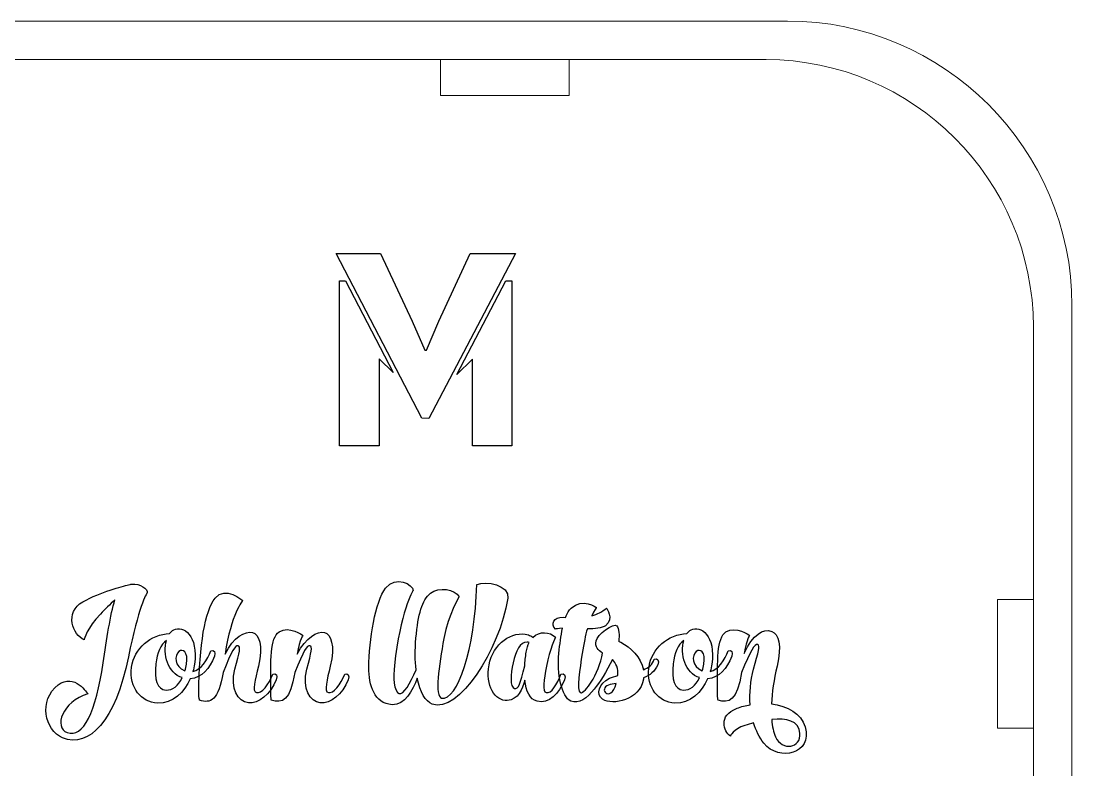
# Model space of a CAD drawing. Header units: millimetres. Extents: x 67 to 343, y 15 to 379.
# Drawn here: x 229.8 to 311.6, y 206.6 to 264.8 of the extents above; entities that cross this region are included whole.
import ezdxf

# ---------------------------------------------------------------- set-up
doc = ezdxf.new("R2010")
doc.units = ezdxf.units.MM
doc.header["$MEASUREMENT"] = 0
doc.layers.add('Layer 1', color=7, linetype='Continuous')

msp = doc.modelspace()

# ---------------------------------------------------------------- linework, layer by layer
at = {"layer": 'Layer 1', "color": 250, "lineweight": 20}
for points, knots in [([(113.7017, 264.845), (113.7017, 264.845), (289.441, 264.845), (289.441, 264.845), (289.441, 264.845), (301.6128, 264.845), (311.5714, 254.8864), (311.5714, 242.7146), (311.5714, 242.7146), (311.5714, 242.7146), (311.5714, 186.9754), (311.5714, 186.9754), (311.5714, 186.9754), (311.5714, 174.8036), (301.6128, 164.845), (289.441, 164.845), (289.441, 164.845), (289.441, 164.845), (257.3172, 164.845), (257.3172, 164.845), (257.3172, 164.845), (257.3172, 164.845), (257.3172, 162.045), (257.3172, 162.045), (257.3172, 162.045), (257.3172, 162.045), (252.2388, 162.045), (252.2388, 162.045), (252.2388, 162.045), (252.2388, 162.045), (251.3459, 163.445), (251.3459, 163.445), (251.3459, 163.445), (251.3459, 163.445), (233.2885, 163.445), (233.2885, 163.445), (233.2885, 163.445), (233.2885, 163.445), (232.3956, 162.045), (232.3956, 162.045), (232.3956, 162.045), (232.3956, 162.045), (227.3172, 162.045), (227.3172, 162.045), (227.3172, 162.045), (227.3172, 162.045), (227.3172, 164.845), (227.3172, 164.845), (227.3172, 164.845), (227.3172, 164.845), (175.8255, 164.845), (175.8255, 164.845), (175.8255, 164.845), (175.8255, 164.845), (175.8255, 162.045), (175.8255, 162.045), (175.8255, 162.045), (175.8255, 162.045), (170.7471, 162.045), (170.7471, 162.045), (170.7471, 162.045), (170.7471, 162.045), (169.8542, 163.445), (169.8542, 163.445), (169.8542, 163.445), (169.8542, 163.445), (151.7968, 163.445), (151.7968, 163.445), (151.7968, 163.445), (151.7968, 163.445), (150.9039, 162.045), (150.9039, 162.045), (150.9039, 162.045), (150.9039, 162.045), (145.8255, 162.045), (145.8255, 162.045), (145.8255, 162.045), (145.8255, 162.045), (145.8255, 164.845), (145.8255, 164.845), (145.8255, 164.845), (145.8255, 164.845), (113.7017, 164.845), (113.7017, 164.845), (113.7017, 164.845), (101.5299, 164.845), (91.5714, 174.8036), (91.5714, 186.9754), (91.5714, 186.9754), (91.5714, 186.9754), (91.5714, 242.7146), (91.5714, 242.7146), (91.5714, 242.7146), (91.5714, 254.8864), (101.5299, 264.845), (113.7017, 264.845)], [0, 0, 0, 0, 0.04, 0.04, 0.04, 0.04, 0.08, 0.08, 0.08, 0.08, 0.12, 0.12, 0.12, 0.12, 0.16, 0.16, 0.16, 0.16, 0.2, 0.2, 0.2, 0.2, 0.24, 0.24, 0.24, 0.24, 0.28, 0.28, 0.28, 0.28, 0.32, 0.32, 0.32, 0.32, 0.36, 0.36, 0.36, 0.36, 0.4, 0.4, 0.4, 0.4, 0.44, 0.44, 0.44, 0.44, 0.48, 0.48, 0.48, 0.48, 0.52, 0.52, 0.52, 0.52, 0.56, 0.56, 0.56, 0.56, 0.6, 0.6, 0.6, 0.6, 0.64, 0.64, 0.64, 0.64, 0.68, 0.68, 0.68, 0.68, 0.72, 0.72, 0.72, 0.72, 0.76, 0.76, 0.76, 0.76, 0.8, 0.8, 0.8, 0.8, 0.84, 0.84, 0.84, 0.84, 0.88, 0.88, 0.88, 0.88, 0.92, 0.92, 0.92, 0.92, 1, 1, 1, 1]), ([(272.4396, 261.845), (272.4396, 261.845), (272.4396, 259.045), (272.4396, 259.045), (272.4396, 259.045), (272.4396, 259.045), (262.4396, 259.045), (262.4396, 259.045), (262.4396, 259.045), (262.4396, 259.045), (262.4396, 261.845), (262.4396, 261.845), (262.4396, 261.845), (262.4396, 261.845), (272.4396, 261.845), (272.4396, 261.845)], [0, 0, 0, 0, 0.2, 0.2, 0.2, 0.2, 0.4, 0.4, 0.4, 0.4, 0.6, 0.6, 0.6, 0.6, 1, 1, 1, 1]), ([(305.7713, 219.845), (305.7713, 219.845), (308.5713, 219.845), (308.5713, 219.845), (308.5713, 219.845), (308.5713, 219.845), (308.5713, 209.845), (308.5713, 209.845), (308.5713, 209.845), (308.5713, 209.845), (305.7713, 209.845), (305.7713, 209.845), (305.7713, 209.845), (305.7713, 209.845), (305.7713, 219.845), (305.7713, 219.845)], [0, 0, 0, 0, 0.2, 0.2, 0.2, 0.2, 0.4, 0.4, 0.4, 0.4, 0.6, 0.6, 0.6, 0.6, 1, 1, 1, 1])]:
    msp.add_open_spline(points, degree=3, knots=knots, dxfattribs=at)
at = {"layer": 'Layer 1', "color": 142, "lineweight": 20}
msp.add_open_spline([(115.374, 261.845), (115.374, 261.845), (287.7687, 261.845), (287.7687, 261.845), (287.7687, 261.845), (299.2102, 261.845), (308.5713, 252.4839), (308.5713, 241.0424), (308.5713, 241.0424), (308.5713, 241.0424), (308.5713, 188.6476), (308.5713, 188.6476), (308.5713, 188.6476), (308.5713, 177.2061), (299.2102, 167.845), (287.7687, 167.845), (287.7687, 167.845), (287.7687, 167.845), (115.374, 167.845), (115.374, 167.845), (115.374, 167.845), (103.9325, 167.845), (94.5714, 177.2061), (94.5714, 188.6476), (94.5714, 188.6476), (94.5714, 188.6476), (94.5714, 241.0424), (94.5714, 241.0424), (94.5714, 241.0424), (94.5714, 252.4839), (103.9325, 261.845), (115.374, 261.845)], degree=3, knots=[0, 0, 0, 0, 0.1111111, 0.1111111, 0.1111111, 0.1111111, 0.2222222, 0.2222222, 0.2222222, 0.2222222, 0.3333333, 0.3333333, 0.3333333, 0.3333333, 0.4444444, 0.4444444, 0.4444444, 0.4444444, 0.5555556, 0.5555556, 0.5555556, 0.5555556, 0.6666667, 0.6666667, 0.6666667, 0.6666667, 0.7777778, 0.7777778, 0.7777778, 0.7777778, 1, 1, 1, 1], dxfattribs=at)
at = {"layer": 'Layer 1', "color": 250}
for points, knots in [([(260.2398, 241.5082), (260.2398, 241.5082), (257.7816, 246.7664), (257.7816, 246.7664), (257.7816, 246.7664), (257.7816, 246.7664), (254.3189, 246.7664), (254.3189, 246.7664), (254.3189, 246.7664), (254.3189, 246.7664), (260.9878, 233.9416), (260.9878, 233.9416), (260.9878, 233.9416), (260.9878, 233.9416), (261.543, 233.9347), (261.543, 233.9347), (261.543, 233.9347), (261.543, 233.9347), (268.2763, 246.7596), (268.2763, 246.7596), (268.2763, 246.7596), (268.2763, 246.7596), (264.7497, 246.7664), (264.7497, 246.7664), (264.7497, 246.7664), (264.7497, 246.7664), (262.313, 241.5082), (262.313, 241.5082), (262.313, 241.5082), (262.313, 241.5082), (261.3511, 239.2424), (261.3511, 239.2424), (261.3511, 239.2424), (261.3511, 239.2424), (261.2229, 239.2424), (261.2229, 239.2424), (261.2229, 239.2424), (261.2229, 239.2424), (260.2398, 241.5082), (260.2398, 241.5082)], [0, 0, 0, 0, 0.0909091, 0.0909091, 0.0909091, 0.0909091, 0.1818182, 0.1818182, 0.1818182, 0.1818182, 0.2727273, 0.2727273, 0.2727273, 0.2727273, 0.3636364, 0.3636364, 0.3636364, 0.3636364, 0.4545455, 0.4545455, 0.4545455, 0.4545455, 0.5454545, 0.5454545, 0.5454545, 0.5454545, 0.6363636, 0.6363636, 0.6363636, 0.6363636, 0.7272727, 0.7272727, 0.7272727, 0.7272727, 0.8181818, 0.8181818, 0.8181818, 0.8181818, 1, 1, 1, 1]), ([(255.0563, 244.6245), (255.0563, 244.6245), (254.5966, 244.6245), (254.5966, 244.6245), (254.5966, 244.6245), (254.5966, 244.6245), (254.5966, 231.7997), (254.5966, 231.7997), (254.5966, 231.7997), (254.5966, 231.7997), (257.6746, 231.7997), (257.6746, 231.7997), (257.6746, 231.7997), (257.6746, 231.7997), (257.6746, 238.5542), (257.6746, 238.5542), (257.6746, 238.5542), (257.6746, 238.5542), (258.7664, 237.4898), (258.7664, 237.4898), (258.7664, 237.4898), (258.7664, 237.4898), (255.0563, 244.6245), (255.0563, 244.6245)], [0, 0, 0, 0, 0.1428571, 0.1428571, 0.1428571, 0.1428571, 0.2857143, 0.2857143, 0.2857143, 0.2857143, 0.4285714, 0.4285714, 0.4285714, 0.4285714, 0.5714286, 0.5714286, 0.5714286, 0.5714286, 0.7142857, 0.7142857, 0.7142857, 0.7142857, 1, 1, 1, 1]), ([(264.9206, 231.7997), (264.9206, 231.7997), (267.9986, 231.7997), (267.9986, 231.7997), (267.9986, 231.7997), (267.9986, 231.7997), (267.9986, 244.6245), (267.9986, 244.6245), (267.9986, 244.6245), (267.9986, 244.6245), (267.5318, 244.6245), (267.5318, 244.6245), (267.5318, 244.6245), (267.5318, 244.6245), (263.7101, 237.3454), (263.7101, 237.3454), (263.7101, 237.3454), (263.7101, 237.3454), (264.9206, 238.5327), (264.9206, 238.5327), (264.9206, 238.5327), (264.9206, 238.5327), (264.9206, 231.7997), (264.9206, 231.7997)], [0, 0, 0, 0, 0.1428571, 0.1428571, 0.1428571, 0.1428571, 0.2857143, 0.2857143, 0.2857143, 0.2857143, 0.4285714, 0.4285714, 0.4285714, 0.4285714, 0.5714286, 0.5714286, 0.5714286, 0.5714286, 0.7142857, 0.7142857, 0.7142857, 0.7142857, 1, 1, 1, 1]), ([(265.2586, 220.9996), (265.1441, 216.0084), (263.7475, 211.9215), (262.5225, 212.1733), (262.5225, 212.1733), (261.9845, 212.2878), (262.305, 214.7147), (262.7057, 216.8097), (262.7057, 216.8097), (263.0835, 218.733), (263.8848, 220.0495), (263.8848, 220.0495), (263.8848, 220.0495), (263.6215, 220.6676), (262.2707, 220.8279), (261.6754, 220.3357), (261.6754, 220.3357), (261, 219.7976), (260.7023, 218.7215), (260.5306, 216.8326), (260.5306, 216.8326), (260.4505, 215.9053), (260.4619, 215.0811), (260.542, 214.3828), (260.542, 214.3828), (260.107, 213.2952), (259.5346, 212.4252), (259.2255, 212.5282), (259.2255, 212.5282), (258.8134, 212.6541), (258.7562, 213.8218), (258.8592, 214.7147), (258.8592, 214.7147), (259.2828, 218.8131), (260.3131, 220.5417), (260.3131, 220.5417), (260.3131, 220.5417), (260.3131, 221.0111), (258.9508, 221.7552), (258.1723, 220.7249), (258.1723, 220.7249), (257.3824, 219.6831), (256.8673, 216.7296), (256.8673, 214.543), (256.8673, 214.543), (256.8673, 213.1922), (257.2679, 211.7497), (258.6875, 211.6582), (258.6875, 211.6582), (259.6606, 211.6124), (260.2787, 212.7686), (260.6336, 213.7188), (260.6336, 213.7188), (260.8511, 212.6198), (261.2747, 211.91), (261.8013, 211.7039), (261.8013, 211.7039), (263.8047, 210.9255), (267.0673, 215.9282), (267.6741, 219.935), (267.6741, 219.935), (267.8344, 220.9653), (265.9683, 221.3316), (265.2815, 221.0111), (265.2815, 221.0111), (265.27, 221.0111), (265.2586, 220.9996), (265.2586, 220.9996)], [0, 0, 0, 0, 0.0555556, 0.0555556, 0.0555556, 0.0555556, 0.1111111, 0.1111111, 0.1111111, 0.1111111, 0.1666667, 0.1666667, 0.1666667, 0.1666667, 0.2222222, 0.2222222, 0.2222222, 0.2222222, 0.2777778, 0.2777778, 0.2777778, 0.2777778, 0.3333333, 0.3333333, 0.3333333, 0.3333333, 0.3888889, 0.3888889, 0.3888889, 0.3888889, 0.4444444, 0.4444444, 0.4444444, 0.4444444, 0.5, 0.5, 0.5, 0.5, 0.5555556, 0.5555556, 0.5555556, 0.5555556, 0.6111111, 0.6111111, 0.6111111, 0.6111111, 0.6666667, 0.6666667, 0.6666667, 0.6666667, 0.7222222, 0.7222222, 0.7222222, 0.7222222, 0.7777778, 0.7777778, 0.7777778, 0.7777778, 0.8333333, 0.8333333, 0.8333333, 0.8333333, 0.8888889, 0.8888889, 0.8888889, 0.8888889, 1, 1, 1, 1]), ([(235.9863, 218.7101), (236.3412, 219.0764), (236.7304, 219.4771), (237.1082, 219.8091), (237.1082, 219.8091), (236.7533, 218.6986), (236.4671, 216.7067), (236.2038, 214.9208), (236.2038, 214.9208), (235.6085, 211.0972), (234.6698, 209.0251), (233.3876, 209.4945), (233.3876, 209.4945), (232.3458, 209.8837), (232.9984, 211.8986), (235.0132, 212.4938), (235.0132, 212.4938), (235.0132, 212.4938), (233.96, 214.1652), (232.7007, 213.2036), (232.7007, 213.2036), (231.1438, 212.0245), (231.659, 209.6433), (233.0442, 209.0824), (233.0442, 209.0824), (235.1162, 208.2581), (237.154, 210.3989), (238.1614, 215.3787), (238.1614, 215.3787), (238.9513, 219.2481), (239.5466, 220.3242), (239.6267, 220.3471), (239.6267, 220.3471), (239.6954, 220.6562), (239.0658, 221.1027), (238.4018, 221.034), (238.4018, 221.034), (238.356, 221.034), (238.3216, 221.034), (238.2873, 221.0225), (238.2873, 221.0225), (238.2873, 221.0225), (238.1728, 220.9882), (238.1728, 220.9882), (238.1728, 220.9882), (237.6691, 220.8623), (236.0435, 220.4501), (234.6125, 219.6602), (234.6125, 219.6602), (233.1586, 218.8474), (233.8341, 217.0387), (234.7156, 216.7181), (234.7156, 216.7181), (234.7156, 216.7181), (234.9445, 217.6683), (235.9863, 218.7101)], [0, 0, 0, 0, 0.0666667, 0.0666667, 0.0666667, 0.0666667, 0.1333333, 0.1333333, 0.1333333, 0.1333333, 0.2, 0.2, 0.2, 0.2, 0.2666667, 0.2666667, 0.2666667, 0.2666667, 0.3333333, 0.3333333, 0.3333333, 0.3333333, 0.4, 0.4, 0.4, 0.4, 0.4666667, 0.4666667, 0.4666667, 0.4666667, 0.5333333, 0.5333333, 0.5333333, 0.5333333, 0.6, 0.6, 0.6, 0.6, 0.6666667, 0.6666667, 0.6666667, 0.6666667, 0.7333333, 0.7333333, 0.7333333, 0.7333333, 0.8, 0.8, 0.8, 0.8, 0.8666667, 0.8666667, 0.8666667, 0.8666667, 1, 1, 1, 1]), ([(243.6335, 212.574), (243.6335, 212.1848), (243.6907, 212.0245), (243.6907, 212.0245), (243.6907, 212.0245), (244.515, 211.7039), (245.2133, 212.0245), (245.5224, 214.1652), (245.5224, 214.1652), (246.1978, 215.8595), (246.4725, 216.306), (246.6901, 216.2488), (246.6901, 216.2488), (246.919, 216.203), (246.816, 215.7908), (246.4497, 214.4285), (246.4497, 214.4285), (246.0375, 212.8831), (246.7015, 211.8986), (247.4914, 211.7955), (247.4914, 211.7955), (248.2699, 211.6925), (249.22, 212.4824), (249.6665, 213.5928), (249.6665, 213.5928), (249.8039, 213.9592), (249.6207, 214.108), (249.4147, 214.0393), (249.4147, 214.0393), (249.4147, 214.0393), (249.4032, 214.0393), (249.4032, 214.0393), (249.4032, 214.0393), (249.1056, 213.2151), (248.4874, 212.5167), (248.121, 212.5969), (248.121, 212.5969), (247.7547, 212.677), (248.0295, 213.6043), (248.2699, 214.6575), (248.2699, 214.6575), (248.6591, 216.2602), (248.3042, 217.1417), (247.8234, 217.2791), (247.8234, 217.2791), (247.251, 217.4164), (246.3466, 216.9242), (245.6826, 215.5848), (245.6826, 215.5848), (246.152, 218.733), (247.0564, 219.7633), (247.0564, 219.7633), (247.0564, 219.7633), (247.0564, 219.7633), (245.6941, 220.9538), (244.9042, 219.9464), (244.9042, 219.9464), (244.1257, 218.9505), (243.6678, 216.3289), (243.6335, 212.574)], [0, 0, 0, 0, 0.0625, 0.0625, 0.0625, 0.0625, 0.125, 0.125, 0.125, 0.125, 0.1875, 0.1875, 0.1875, 0.1875, 0.25, 0.25, 0.25, 0.25, 0.3125, 0.3125, 0.3125, 0.3125, 0.375, 0.375, 0.375, 0.375, 0.4375, 0.4375, 0.4375, 0.4375, 0.5, 0.5, 0.5, 0.5, 0.5625, 0.5625, 0.5625, 0.5625, 0.625, 0.625, 0.625, 0.625, 0.6875, 0.6875, 0.6875, 0.6875, 0.75, 0.75, 0.75, 0.75, 0.8125, 0.8125, 0.8125, 0.8125, 0.875, 0.875, 0.875, 0.875, 1, 1, 1, 1]), ([(275.3443, 219.168), (275.0123, 218.9047), (274.6574, 218.6986), (274.2109, 218.5727), (274.2109, 218.5727), (274.4055, 219.0306), (274.5773, 219.2252), (274.5773, 219.2252), (274.5773, 219.2252), (274.5773, 219.2252), (273.4783, 219.9808), (272.6197, 219.1794), (272.6197, 219.1794), (272.4365, 219.0192), (272.2991, 218.7673), (272.1732, 218.4468), (272.1732, 218.4468), (272.1732, 218.4468), (272.0015, 218.4582), (272.0015, 218.4582), (272.0015, 218.4582), (271.223, 218.5269), (271.0055, 217.8973), (271.3833, 217.5424), (271.3833, 217.5424), (271.3833, 217.5424), (271.6008, 217.5882), (271.9328, 217.6111), (271.9328, 217.6111), (271.8069, 217.0272), (271.7267, 216.3632), (271.6466, 215.6535), (271.6466, 215.6535), (271.4863, 214.108), (271.8641, 212.2534), (272.5853, 211.9329), (272.5853, 211.9329), (273.1692, 211.681), (273.8789, 212.1848), (274.4055, 212.8716), (274.4055, 212.8716), (274.7948, 213.3524), (275.3786, 214.2454), (275.8136, 215.1727), (275.8136, 215.1727), (276.1113, 214.8865), (276.283, 214.4743), (276.2372, 213.9363), (276.2372, 213.9363), (276.0197, 213.879), (275.8022, 213.8104), (275.5847, 213.7188), (275.5847, 213.7188), (274.7375, 213.3295), (274.52, 212.4252), (275.0581, 212.0817), (275.0581, 212.0817), (275.848, 211.578), (277.9429, 212.0245), (278.2291, 213.6386), (278.2291, 213.6386), (278.2291, 213.6615), (278.2291, 213.7073), (278.2291, 213.7417), (278.2291, 213.7417), (278.7214, 213.9363), (279.1335, 214.2339), (279.3396, 214.772), (279.3396, 214.772), (279.4884, 215.1269), (279.3052, 215.2871), (279.0992, 215.207), (279.0992, 215.207), (279.0992, 215.207), (279.0763, 215.207), (279.0763, 215.207), (279.0763, 215.207), (278.9275, 214.7605), (278.6184, 214.5316), (278.2291, 214.3828), (278.2291, 214.3828), (278.046, 215.3787), (277.2103, 216.1114), (276.4776, 216.5121), (276.4776, 216.5121), (276.4089, 216.5464), (276.3517, 216.5693), (276.2944, 216.5922), (276.2944, 216.5922), (276.2944, 216.6036), (276.3059, 216.6036), (276.3059, 216.6151), (276.3059, 216.6151), (276.3746, 217.0158), (276.3402, 217.6111), (276.1571, 217.7942), (276.1571, 217.7942), (275.9052, 218.0461), (274.6345, 217.0845), (274.5429, 216.6265), (274.5429, 216.6265), (274.4399, 216.1457), (274.7146, 215.8939), (275.0466, 215.6764), (275.0466, 215.6764), (274.9207, 214.8979), (274.5658, 214.0164), (274.1766, 213.4211), (274.1766, 213.4211), (273.9018, 212.9976), (273.5126, 212.5167), (273.318, 212.5969), (273.318, 212.5969), (272.9975, 212.7114), (273.2951, 214.5316), (273.4668, 215.642), (273.4668, 215.642), (273.5927, 216.4548), (273.7187, 217.0616), (273.8675, 217.5653), (273.8675, 217.5653), (274.4513, 217.5538), (275.0123, 217.5996), (275.287, 217.8057), (275.287, 217.8057), (275.9739, 218.3666), (275.3443, 219.168), (275.3443, 219.168)], [0, 0, 0, 0, 0.030303, 0.030303, 0.030303, 0.030303, 0.0606061, 0.0606061, 0.0606061, 0.0606061, 0.0909091, 0.0909091, 0.0909091, 0.0909091, 0.1212121, 0.1212121, 0.1212121, 0.1212121, 0.1515152, 0.1515152, 0.1515152, 0.1515152, 0.1818182, 0.1818182, 0.1818182, 0.1818182, 0.2121212, 0.2121212, 0.2121212, 0.2121212, 0.2424242, 0.2424242, 0.2424242, 0.2424242, 0.2727273, 0.2727273, 0.2727273, 0.2727273, 0.3030303, 0.3030303, 0.3030303, 0.3030303, 0.3333333, 0.3333333, 0.3333333, 0.3333333, 0.3636364, 0.3636364, 0.3636364, 0.3636364, 0.3939394, 0.3939394, 0.3939394, 0.3939394, 0.4242424, 0.4242424, 0.4242424, 0.4242424, 0.4545455, 0.4545455, 0.4545455, 0.4545455, 0.4848485, 0.4848485, 0.4848485, 0.4848485, 0.5151515, 0.5151515, 0.5151515, 0.5151515, 0.5454545, 0.5454545, 0.5454545, 0.5454545, 0.5757576, 0.5757576, 0.5757576, 0.5757576, 0.6060606, 0.6060606, 0.6060606, 0.6060606, 0.6363636, 0.6363636, 0.6363636, 0.6363636, 0.6666667, 0.6666667, 0.6666667, 0.6666667, 0.6969697, 0.6969697, 0.6969697, 0.6969697, 0.7272727, 0.7272727, 0.7272727, 0.7272727, 0.7575758, 0.7575758, 0.7575758, 0.7575758, 0.7878788, 0.7878788, 0.7878788, 0.7878788, 0.8181818, 0.8181818, 0.8181818, 0.8181818, 0.8484848, 0.8484848, 0.8484848, 0.8484848, 0.8787879, 0.8787879, 0.8787879, 0.8787879, 0.9090909, 0.9090909, 0.9090909, 0.9090909, 0.9393939, 0.9393939, 0.9393939, 0.9393939, 1, 1, 1, 1]), ([(238.4133, 214.5774), (238.1958, 212.9403), (239.1688, 211.8528), (240.4166, 211.7841), (240.4166, 211.7841), (241.6301, 211.7268), (242.5116, 212.6427), (242.9695, 213.6844), (242.9695, 213.6844), (243.8854, 213.7302), (244.4806, 214.4972), (244.847, 215.4245), (244.847, 215.4245), (244.9844, 215.7794), (244.8012, 215.9397), (244.5951, 215.8595), (244.5951, 215.8595), (244.5951, 215.8595), (244.5837, 215.8595), (244.5837, 215.8595), (244.5837, 215.8595), (244.3204, 215.1383), (243.7823, 214.3599), (243.1756, 214.2339), (243.1756, 214.2339), (243.2328, 214.4285), (243.2786, 214.6232), (243.3015, 214.8178), (243.3015, 214.8178), (243.6221, 217.0043), (242.4315, 217.8973), (241.6874, 217.4737), (241.6874, 217.4737), (241.5614, 217.4164), (241.4584, 217.3134), (241.3668, 217.1989), (241.3668, 217.1989), (239.9015, 217.1417), (238.6079, 216.0541), (238.4133, 214.5774)], [0, 0, 0, 0, 0.0909091, 0.0909091, 0.0909091, 0.0909091, 0.1818182, 0.1818182, 0.1818182, 0.1818182, 0.2727273, 0.2727273, 0.2727273, 0.2727273, 0.3636364, 0.3636364, 0.3636364, 0.3636364, 0.4545455, 0.4545455, 0.4545455, 0.4545455, 0.5454545, 0.5454545, 0.5454545, 0.5454545, 0.6363636, 0.6363636, 0.6363636, 0.6363636, 0.7272727, 0.7272727, 0.7272727, 0.7272727, 0.8181818, 0.8181818, 0.8181818, 0.8181818, 1, 1, 1, 1]), ([(249.2429, 212.574), (249.2429, 212.1848), (249.2773, 212.0245), (249.2773, 212.0245), (249.2773, 212.0245), (250.113, 211.7039), (250.7884, 212.0245), (251.0975, 214.1652), (251.0975, 214.1652), (251.7958, 215.8595), (252.0591, 216.306), (252.2881, 216.2488), (252.2881, 216.2488), (252.5056, 216.203), (252.4026, 215.7908), (252.0477, 214.4285), (252.0477, 214.4285), (251.6356, 212.8831), (252.311, 211.8986), (253.0894, 211.7955), (253.0894, 211.7955), (253.8679, 211.6925), (254.8295, 212.4824), (255.2645, 213.5928), (255.2645, 213.5928), (255.4019, 213.9592), (255.2188, 214.108), (255.0127, 214.0393), (255.0127, 214.0393), (255.0127, 214.0393), (254.9898, 214.0393), (254.9898, 214.0393), (254.9898, 214.0393), (254.7036, 213.2151), (254.0854, 212.5167), (253.7191, 212.5969), (253.7191, 212.5969), (253.3527, 212.677), (253.616, 213.6043), (253.8679, 214.6575), (253.8679, 214.6575), (254.2571, 216.2602), (253.9137, 217.1417), (253.41, 217.2791), (253.41, 217.2791), (252.849, 217.4164), (251.9675, 216.8898), (251.2921, 215.5962), (251.2921, 215.5962), (251.5096, 216.8326), (251.7271, 217.0387), (251.7386, 217.0501), (251.7386, 217.0501), (251.7271, 217.073), (250.651, 217.8286), (249.8955, 217.3249), (249.8955, 217.3249), (249.1743, 216.844), (249.2315, 215.207), (249.2429, 212.574)], [0, 0, 0, 0, 0.0625, 0.0625, 0.0625, 0.0625, 0.125, 0.125, 0.125, 0.125, 0.1875, 0.1875, 0.1875, 0.1875, 0.25, 0.25, 0.25, 0.25, 0.3125, 0.3125, 0.3125, 0.3125, 0.375, 0.375, 0.375, 0.375, 0.4375, 0.4375, 0.4375, 0.4375, 0.5, 0.5, 0.5, 0.5, 0.5625, 0.5625, 0.5625, 0.5625, 0.625, 0.625, 0.625, 0.625, 0.6875, 0.6875, 0.6875, 0.6875, 0.75, 0.75, 0.75, 0.75, 0.8125, 0.8125, 0.8125, 0.8125, 0.875, 0.875, 0.875, 0.875, 1, 1, 1, 1]), ([(278.6642, 214.5774), (278.4467, 212.9403), (279.4197, 211.8528), (280.6675, 211.7841), (280.6675, 211.7841), (281.881, 211.7268), (282.7625, 212.6427), (283.2204, 213.6844), (283.2204, 213.6844), (284.1363, 213.7302), (284.7315, 214.4972), (285.0979, 215.4245), (285.0979, 215.4245), (285.2353, 215.7794), (285.0521, 215.9397), (284.846, 215.8595), (284.846, 215.8595), (284.846, 215.8595), (284.8346, 215.8595), (284.8346, 215.8595), (284.8346, 215.8595), (284.5713, 215.1383), (284.0332, 214.3599), (283.4265, 214.2339), (283.4265, 214.2339), (283.4837, 214.4285), (283.5295, 214.6232), (283.5524, 214.8178), (283.5524, 214.8178), (283.873, 217.0043), (282.6824, 217.8973), (281.9383, 217.4737), (281.9383, 217.4737), (281.8123, 217.4164), (281.7093, 217.3134), (281.6177, 217.1989), (281.6177, 217.1989), (280.1524, 217.1417), (278.8588, 216.0541), (278.6642, 214.5774)], [0, 0, 0, 0, 0.0909091, 0.0909091, 0.0909091, 0.0909091, 0.1818182, 0.1818182, 0.1818182, 0.1818182, 0.2727273, 0.2727273, 0.2727273, 0.2727273, 0.3636364, 0.3636364, 0.3636364, 0.3636364, 0.4545455, 0.4545455, 0.4545455, 0.4545455, 0.5454545, 0.5454545, 0.5454545, 0.5454545, 0.6363636, 0.6363636, 0.6363636, 0.6363636, 0.7272727, 0.7272727, 0.7272727, 0.7272727, 0.8181818, 0.8181818, 0.8181818, 0.8181818, 1, 1, 1, 1]), ([(290.8103, 209.9295), (290.4898, 210.9827), (289.4366, 211.578), (288.1888, 211.7154), (288.1888, 211.7154), (288.2346, 212.6083), (288.3834, 213.6272), (288.6238, 214.6575), (288.6238, 214.6575), (289.013, 216.2602), (288.7497, 217.176), (288.2117, 217.3592), (288.2117, 217.3592), (287.5248, 217.6111), (286.7692, 217.1417), (286.0595, 215.6535), (286.0595, 215.6535), (286.277, 216.8326), (286.483, 217.0387), (286.4945, 217.0501), (286.4945, 217.0501), (286.483, 217.073), (285.4069, 217.8171), (284.6514, 217.3249), (284.6514, 217.3249), (283.9302, 216.8326), (283.9874, 215.207), (283.9988, 212.5625), (283.9988, 212.5625), (283.9988, 212.1733), (284.0332, 212.0245), (284.0332, 212.0245), (284.0332, 212.0245), (284.8574, 211.7039), (285.5443, 212.0245), (285.8534, 214.1538), (285.8534, 214.1538), (286.5517, 215.8595), (286.8952, 216.409), (287.1127, 216.3403), (287.1127, 216.3403), (287.3416, 216.2602), (287.1585, 215.7908), (286.8036, 214.4285), (286.8036, 214.4285), (286.5517, 213.5013), (286.4601, 212.5511), (286.5403, 211.6582), (286.5403, 211.6582), (286.1854, 211.6009), (285.8305, 211.5093), (285.51, 211.3834), (285.51, 211.3834), (284.0217, 210.8225), (284.4797, 209.5746), (284.9948, 209.2197), (284.9948, 209.2197), (284.9948, 209.2197), (285.1894, 209.7578), (286.1282, 210.044), (286.1282, 210.044), (286.3457, 210.1127), (286.5632, 210.1814), (286.8036, 210.2386), (286.8036, 210.2386), (286.9867, 209.6548), (287.2501, 209.1167), (287.6049, 208.6588), (287.6049, 208.6588), (288.7497, 207.2164), (291.4514, 207.8346), (290.8103, 209.9295)], [0, 0, 0, 0, 0.0526316, 0.0526316, 0.0526316, 0.0526316, 0.1052632, 0.1052632, 0.1052632, 0.1052632, 0.1578947, 0.1578947, 0.1578947, 0.1578947, 0.2105263, 0.2105263, 0.2105263, 0.2105263, 0.2631579, 0.2631579, 0.2631579, 0.2631579, 0.3157895, 0.3157895, 0.3157895, 0.3157895, 0.3684211, 0.3684211, 0.3684211, 0.3684211, 0.4210526, 0.4210526, 0.4210526, 0.4210526, 0.4736842, 0.4736842, 0.4736842, 0.4736842, 0.5263158, 0.5263158, 0.5263158, 0.5263158, 0.5789474, 0.5789474, 0.5789474, 0.5789474, 0.6315789, 0.6315789, 0.6315789, 0.6315789, 0.6842105, 0.6842105, 0.6842105, 0.6842105, 0.7368421, 0.7368421, 0.7368421, 0.7368421, 0.7894737, 0.7894737, 0.7894737, 0.7894737, 0.8421053, 0.8421053, 0.8421053, 0.8421053, 0.8947368, 0.8947368, 0.8947368, 0.8947368, 1, 1, 1, 1]), ([(269.2768, 217.0845), (268.0176, 217.4622), (266.5293, 216.4205), (266.2203, 214.7491), (266.2203, 214.7491), (265.9341, 213.1578), (266.6782, 211.9215), (267.6398, 211.9901), (267.6398, 211.9901), (268.4984, 212.0474), (268.796, 212.8716), (269.0021, 213.5699), (269.0021, 213.5699), (269.0937, 212.6885), (269.3913, 212.0817), (269.9637, 211.9329), (269.9637, 211.9329), (270.8681, 211.7039), (271.6466, 212.4938), (272.0816, 213.5928), (272.0816, 213.5928), (272.219, 213.9592), (272.0358, 214.108), (271.8297, 214.0393), (271.8297, 214.0393), (271.8297, 214.0393), (271.8068, 214.0393), (271.8068, 214.0393), (271.8068, 214.0393), (271.5206, 213.2151), (271.0398, 212.5167), (270.6735, 212.5969), (270.6735, 212.5969), (270.33, 212.6656), (270.5018, 213.6272), (270.6849, 214.6575), (270.6849, 214.6575), (270.9368, 215.9969), (271.3833, 216.9013), (271.3833, 216.9013), (271.3833, 216.9013), (270.9368, 217.3478), (270.1698, 217.4164), (269.6317, 216.8898), (269.6317, 216.8898), (269.5287, 216.9814), (269.4142, 217.0501), (269.2768, 217.0845)], [0, 0, 0, 0, 0.0769231, 0.0769231, 0.0769231, 0.0769231, 0.1538462, 0.1538462, 0.1538462, 0.1538462, 0.2307692, 0.2307692, 0.2307692, 0.2307692, 0.3076923, 0.3076923, 0.3076923, 0.3076923, 0.3846154, 0.3846154, 0.3846154, 0.3846154, 0.4615385, 0.4615385, 0.4615385, 0.4615385, 0.5384615, 0.5384615, 0.5384615, 0.5384615, 0.6153846, 0.6153846, 0.6153846, 0.6153846, 0.6923077, 0.6923077, 0.6923077, 0.6923077, 0.7692308, 0.7692308, 0.7692308, 0.7692308, 0.8461538, 0.8461538, 0.8461538, 0.8461538, 1, 1, 1, 1]), ([(242.3513, 213.7646), (242.0422, 213.1349), (241.5843, 212.7571), (241.0921, 212.8029), (241.0921, 212.8029), (240.3823, 212.8373), (240.1648, 213.6157), (240.3022, 214.8407), (240.3022, 214.8407), (240.3823, 215.6764), (240.6914, 216.3632), (241.115, 216.6609), (241.115, 216.6609), (240.8173, 215.6306), (241.2294, 214.0851), (242.3513, 213.7646)], [0, 0, 0, 0, 0.2, 0.2, 0.2, 0.2, 0.4, 0.4, 0.4, 0.4, 0.6, 0.6, 0.6, 0.6, 1, 1, 1, 1]), ([(242.088, 215.8023), (242.3742, 216.0312), (242.8436, 215.7908), (242.6833, 214.8178), (242.6833, 214.8178), (242.649, 214.6232), (242.6032, 214.4629), (242.5574, 214.3026), (242.5574, 214.3026), (241.6988, 214.5888), (241.7446, 215.539), (242.088, 215.8023)], [0, 0, 0, 0, 0.25, 0.25, 0.25, 0.25, 0.5, 0.5, 0.5, 0.5, 1, 1, 1, 1]), ([(269.1166, 215.7451), (269.0479, 215.3787), (269.0135, 215.0124), (268.9906, 214.6804), (268.9906, 214.6804), (268.6587, 213.3066), (268.5098, 212.8258), (268.2007, 212.9289), (268.2007, 212.9289), (267.8344, 213.0205), (267.8916, 214.0393), (268.0863, 214.9208), (268.0863, 214.9208), (268.2923, 215.8252), (268.6358, 216.5579), (269.1853, 216.5235), (269.1853, 216.5235), (269.2425, 216.5235), (269.2997, 216.5006), (269.3455, 216.5006), (269.3455, 216.5006), (269.2425, 216.2945), (269.1624, 216.0427), (269.1166, 215.7451)], [0, 0, 0, 0, 0.1428571, 0.1428571, 0.1428571, 0.1428571, 0.2857143, 0.2857143, 0.2857143, 0.2857143, 0.4285714, 0.4285714, 0.4285714, 0.4285714, 0.5714286, 0.5714286, 0.5714286, 0.5714286, 0.7142857, 0.7142857, 0.7142857, 0.7142857, 1, 1, 1, 1]), ([(282.6022, 213.7646), (282.2931, 213.1349), (281.8352, 212.7571), (281.343, 212.8029), (281.343, 212.8029), (280.6332, 212.8373), (280.4157, 213.6157), (280.5531, 214.8407), (280.5531, 214.8407), (280.6332, 215.6764), (280.9423, 216.3632), (281.3659, 216.6609), (281.3659, 216.6609), (281.0682, 215.6306), (281.4803, 214.0851), (282.6022, 213.7646)], [0, 0, 0, 0, 0.2, 0.2, 0.2, 0.2, 0.4, 0.4, 0.4, 0.4, 0.6, 0.6, 0.6, 0.6, 1, 1, 1, 1]), ([(282.3389, 215.8023), (282.6251, 216.0312), (283.0945, 215.7908), (282.9342, 214.8178), (282.9342, 214.8178), (282.8999, 214.6232), (282.8541, 214.4629), (282.8083, 214.3026), (282.8083, 214.3026), (281.9497, 214.5888), (281.9955, 215.539), (282.3389, 215.8023)], [0, 0, 0, 0, 0.25, 0.25, 0.25, 0.25, 0.5, 0.5, 0.5, 0.5, 1, 1, 1, 1]), ([(275.2985, 212.574), (275.1268, 212.7114), (275.1039, 213.0319), (275.516, 213.1807), (275.516, 213.1807), (275.6877, 213.238), (275.8938, 213.2838), (276.1113, 213.3181), (276.1113, 213.3181), (275.8823, 212.5511), (275.5274, 212.3908), (275.2985, 212.574)], [0, 0, 0, 0, 0.25, 0.25, 0.25, 0.25, 0.5, 0.5, 0.5, 0.5, 1, 1, 1, 1]), ([(290.4097, 209.4258), (290.5013, 208.3039), (289.0245, 208.0177), (288.5093, 209.1625), (288.5093, 209.1625), (288.3605, 209.5059), (288.246, 209.9639), (288.2117, 210.5134), (288.2117, 210.5134), (289.3565, 210.6278), (290.3295, 210.4218), (290.4097, 209.4258)], [0, 0, 0, 0, 0.25, 0.25, 0.25, 0.25, 0.5, 0.5, 0.5, 0.5, 1, 1, 1, 1])]:
    msp.add_open_spline(points, degree=3, knots=knots, dxfattribs=at)

doc.saveas('drawing.dxf')
